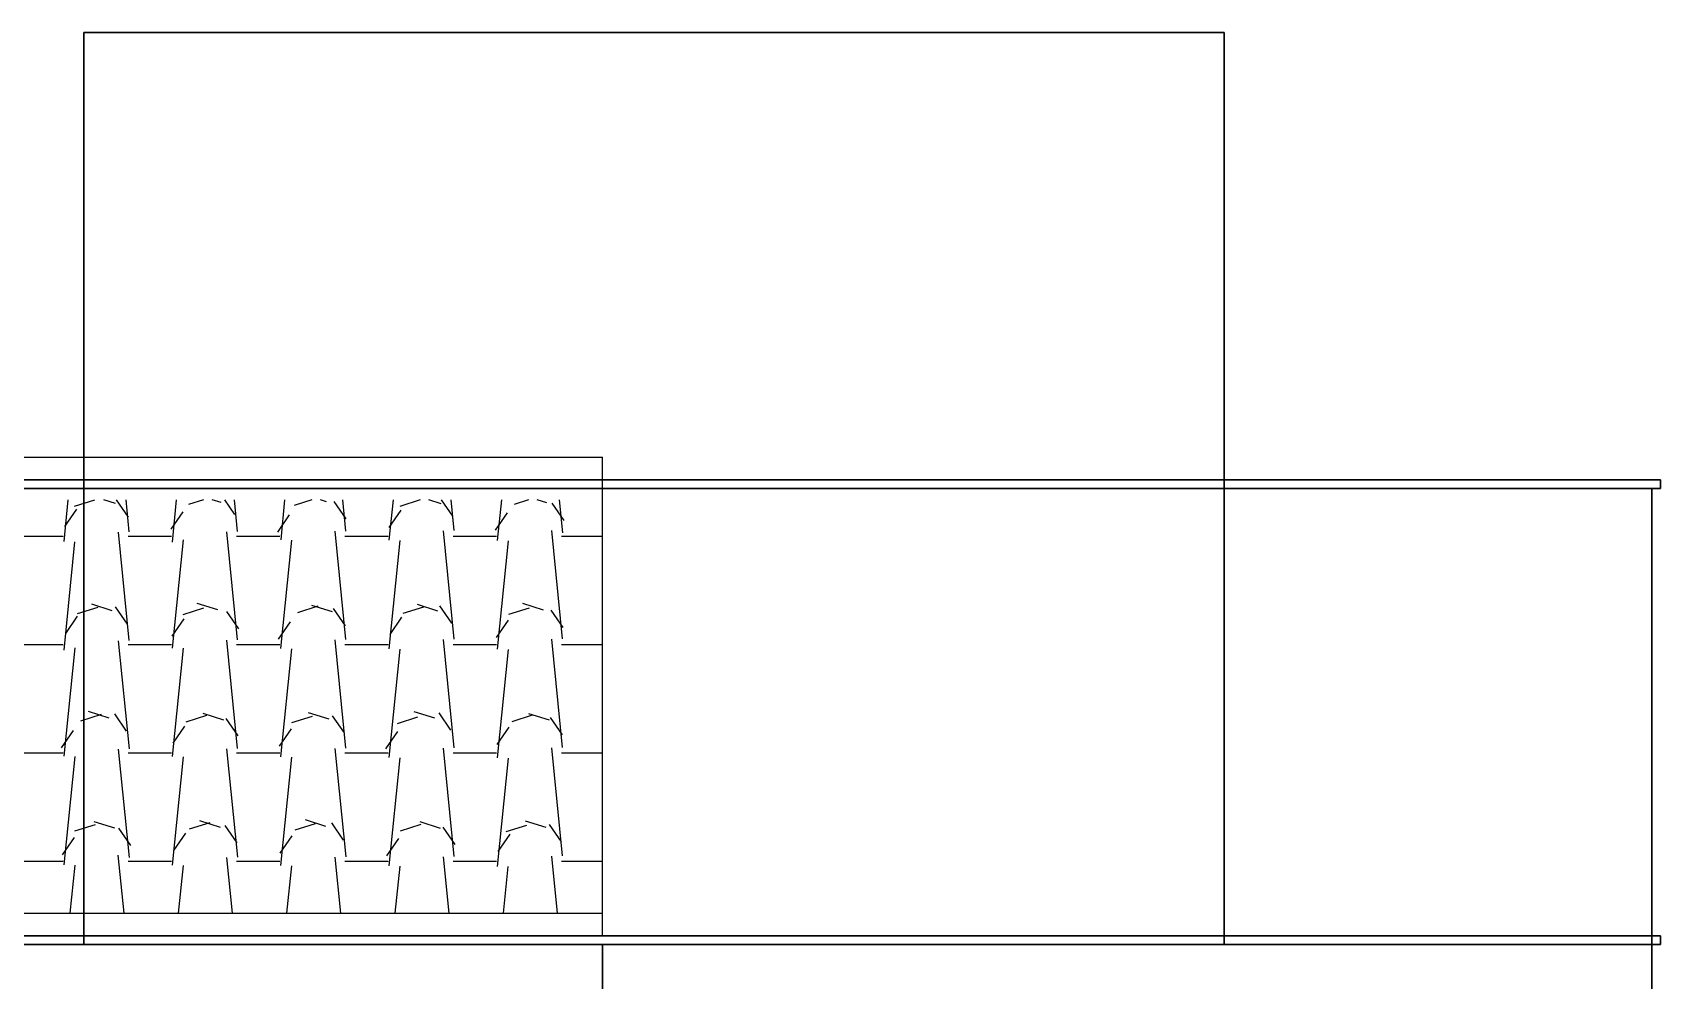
# Model space of a CAD drawing. Header units: millimetres. Extents: x 3314 to 3538, y 1235 to 1314.
# Drawn here: x 3386.67 to 3392.38, y 1272.22 to 1275.54 of the extents above; entities that cross this region are included whole.
import ezdxf

# ---------------------------------------------------------------- set-up
doc = ezdxf.new("R2010")
doc.units = ezdxf.units.MM
doc.layers.add('ALVENARIA', color=7, linetype='Continuous', lineweight=30)
doc.layers.add('US_drawings_existing', color=7, linetype='Continuous')

msp = doc.modelspace()

# ---------------------------------------------------------------- hatches: boundary and pattern name
at = {"layer": 'US_drawings_existing'}
h = msp.add_hatch(dxfattribs=at)
h.set_pattern_fill('TELHA3', color=9, scale=0.38, pattern_type=2)
h.set_pattern_definition([(124.5085, (1399.22598, -28.450873), (-3.41999804639, 4.9400011587), [0.0737827, -7.30448274]), (162.4744, (1399.18418, -28.390073), (-6.07999882683, 1.90000314196), [0.07571462, -7.4957318]), (197.5256, (1399.11198, -28.367273), (6.07999882683, 1.90000314196), [0.07571462, -7.4957318]), (235.4915, (1399.03978, -28.390073), (3.41999804639, 4.9400011587), [0.0737827, -7.30448274]), (180, (1398.99798, -28.48887), (-0.38, -0.38), [0.152, -0.228]), (84.2894, (1398.99798, -28.488873), (-0.3800004996, -3.4199997809), [0.38189544, -3.43705744]), (95.7106, (1399.22598, -28.488873), (-0.3800004996, 3.4199997809), [0.38189544, -3.43705744])])
h.paths.add_polyline_path([(3380.3533, 1273.9025), (3380.3533, 1272.4525), (3388.6733, 1272.4525), (3388.6733, 1273.9025)])

# ---------------------------------------------------------------- linework, layer by layer
for p, q in [((3380.3533, 1274.0525), (3388.6733, 1274.0525)), ((3388.6733, 1272.3725), (3388.6733, 1274.0525)), ((3380.3533, 1272.4525), (3388.6733, 1272.4525))]:
    msp.add_line(p, q)
at = {"layer": 'ALVENARIA'}
for p, q in [((3386.8533, 1275.5425), (3390.8533, 1275.5425)), ((3386.8533, 1275.5425), (3386.8533, 1273.9425)), ((3390.8533, 1275.5425), (3390.8533, 1273.9425)), ((3380.3533, 1273.9425), (3390.8533, 1273.9425)), ((3383.2233, 1273.9725), (3392.3833, 1273.9725)), ((3386.8533, 1273.9425), (3386.8533, 1272.3425)), ((3390.8533, 1273.9425), (3390.8533, 1272.3425)), ((3390.8533, 1273.9425), (3392.3833, 1273.9425)), ((3392.3533, 1273.9425), (3392.3533, 1269.5425)), ((3392.3833, 1273.9725), (3392.3833, 1273.9425)), ((3380.3233, 1272.3725), (3392.3833, 1272.3725)), ((3380.3233, 1272.3425), (3392.3833, 1272.3425)), ((3388.6733, 1272.3425), (3388.6733, 1269.1958)), ((3392.3833, 1272.3725), (3392.3833, 1272.3425))]:
    msp.add_line(p, q, dxfattribs=at)

doc.saveas('drawing.dxf')
